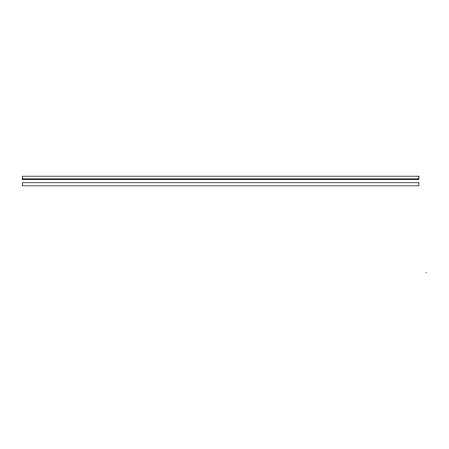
<?xml version="1.0" encoding="UTF-8"?>
<svg xmlns="http://www.w3.org/2000/svg" width="449" height="449" viewBox="0 0 449 449"><rect width="100%" height="100%" fill="white"/><g stroke="black" fill="none" stroke-linecap="round" stroke-linejoin="round"><path stroke-width="0.67" d="M425.91 272.812L426.55 272.768M22.45 178.927L418.861 178.927M418.861 176.182L22.45 176.182L22.45 179.258L418.861 179.258L418.861 176.182M418.861 182.771L22.45 182.771L22.45 185.847L418.861 185.847L418.861 182.771"/></g></svg>
